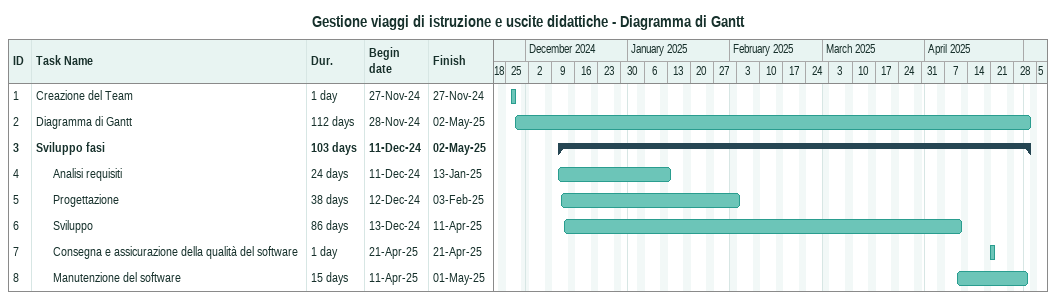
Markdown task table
Gestione viaggi di istruzione e uscite didattiche - Diagramma di Gantt

| ID | Level | Task | Duration | Start | Finish |
|---|---|---|---|---|---|
| 1 | 1 | Creazione del Team | 1d | 2024-11-27 | 2024-11-27 |
| 2 | 1 | Diagramma di Gantt | 112d | 2024-11-28 | 2025-05-02 |
| 3 | 1 | **Sviluppo fasi** | 103d | 2024-12-11 | 2025-05-02 |
| 4 | 2 | Analisi requisiti | 24d | 2024-12-11 | 2025-01-13 |
| 5 | 2 | Progettazione | 38d | 2024-12-12 | 2025-02-03 |
| 6 | 2 | Sviluppo | 86d | 2024-12-13 | 2025-04-11 |
| 7 | 2 | Consegna e assicurazione della qualità del software | 1d | 2025-04-21 | 2025-04-21 |
| 8 | 2 | Manutenzione del software | 15d | 2025-04-11 | 2025-05-01 |
